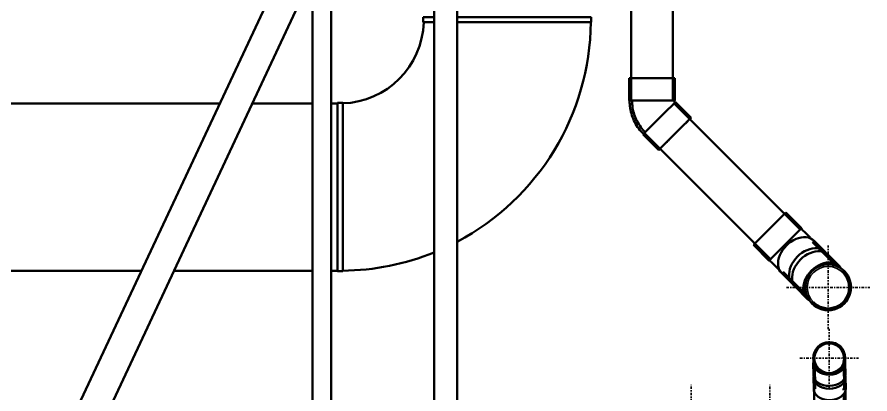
# Model space of a CAD drawing. Header units: millimetres. Extents: x -108050 to 96605, y 58136 to 140997.
# Drawn here: x 14761 to 18844, y 121011 to 122813 of the extents above; entities that cross this region are included whole.
import ezdxf

# ---------------------------------------------------------------- set-up
doc = ezdxf.new("R2010")
doc.units = ezdxf.units.MM
doc.linetypes.add('Center', pattern=[29.999999, 12, -6, 6, -6])
for name, color, linetype, lineweight in [('M-HVAC-DUCT', 70, 'Continuous', 50), ('P-PIPE', 3, 'Continuous', 50), ('P-PIPE-CNTR', 3, 'Center', 35)]:
    doc.layers.add(name, color=color, linetype=linetype, lineweight=lineweight)

# ---------------------------------------------------------------- blocks, each defined once
blk = doc.blocks.new('DSC_uPVC_Elbow_TienPhong - Standard-2073653-HẦM')
at = {"layer": 'P-PIPE'}
for p, q in [((18203.6, 124454), (18097.6, 124454)), ((17935.1, 124386.6), (17860.2, 124311.7)), ((18015.2, 124156.7), (18090.1, 124231.6)), ((18097.6, 124234.8), (18203.6, 124234.8))]:
    blk.add_line(p, q, dxfattribs=at)
at = {"layer": 'P-PIPE', "flags": 128}
for points in [[(18097.6, 124451.6), (18088.5, 124451.4), (18079.5, 124450.8), (18070.4, 124449.9), (18061.4, 124448.7), (18052.5, 124447), (18043.6, 124445), (18034.8, 124442.7), (18026.1, 124440), (18017.5, 124437), (18010.6, 124434.2)], [(18010.6, 124434.2), (18002.3, 124430.6), (17994.1, 124426.6), (17986.1, 124422.3), (17978.2, 124417.7), (17970.6, 124412.8), (17963.2, 124407.5), (17955.9, 124402), (17948.9, 124396.2), (17942.2, 124390.1), (17936.8, 124384.9)], [(18015.2, 124423.2), (18007.3, 124419.7), (17999.6, 124415.9), (17992, 124411.9), (17984.5, 124407.5), (17977.3, 124402.8), (17970.2, 124397.9), (17963.4, 124392.6), (17956.8, 124387.1), (17950.4, 124381.4), (17945.5, 124376.6)], [(18097.6, 124439.6), (18089, 124439.4), (18080.4, 124438.9), (18071.8, 124438), (18063.3, 124436.8), (18054.8, 124435.3), (18046.4, 124433.4), (18038.1, 124431.2), (18029.9, 124428.6), (18021.7, 124425.7), (18015.2, 124423.2)], [(18088.4, 124233.3), (18088.8, 124233.7), (18089.2, 124234), (18089.6, 124234.4), (18090, 124234.7), (18090.4, 124235), (18090.9, 124235.3), (18091.3, 124235.5), (18091.8, 124235.8), (18092.3, 124236), (18092.7, 124236.2)], [(18092.7, 124236.2), (18093.1, 124236.4), (18093.6, 124236.5), (18094.1, 124236.7), (18094.6, 124236.8), (18095.1, 124236.9), (18095.7, 124237), (18096.2, 124237.1), (18096.7, 124237.1), (18097.2, 124237.1), (18097.6, 124237.2)]]:
    blk.add_lwpolyline(points, dxfattribs=at)
at = {"layer": 'P-PIPE'}
for centre, major_axis, start_param, end_param in [((18097.6, 124344.4), (0, 109.6), 0.002071, 0.105323), ((18097.6, 124344.4), (0, 109.6), 4.71446, 6.283185), ((18097.6, 124344.4), (0, 107.2), 5.954562, 6.283185), ((18203.6, 124344.4), (0, 109.6), 4.71446, 6.283185), ((18012.6, 124309.1), (-77.5, 77.5), 4.710318, 6.281114), ((18097.6, 124344.4), (0, 109.6), 3.143664, 4.71446), ((18203.6, 124344.4), (0, 109.6), 3.143664, 4.71446), ((17937.7, 124234.2), (-77.5, 77.5), 0, 0.402087), ((17937.7, 124234.2), (-77.5, 77.5), 4.710318, 6.281114), ((17937.7, 124234.2), (-70.7, 70.7), 6.151244, 6.281114), ((17937.7, 124234.2), (-70.7, 70.7), 5.889445, 6.019315), ((17937.7, 124234.2), (-70.7, 70.7), 5.498125, 5.757515), ((17937.7, 124234.2), (-70.7, 70.7), 5.236182, 5.495716), ((18012.6, 124309.1), (-77.5, 77.5), 3.141593, 4.710318), ((17937.7, 124234.2), (-70.7, 70.7), 4.974288, 5.233917), ((18097.6, 124344.4), (0, 107.2), 3.143664, 3.474358), ((17937.7, 124234.2), (-77.5, 77.5), 3.141593, 4.710318), ((17937.7, 124234.2), (-70.7, 70.7), 4.188667, 4.448519), ((17937.7, 124234.2), (-70.7, 70.7), 3.926772, 4.186719), ((18097.6, 124344.4), (0, 109.6), 2.973302, 3.141593), ((17937.7, 124234.2), (-70.7, 70.7), 3.664828, 3.92492), ((17937.7, 124234.2), (-70.7, 70.7), 3.53325, 3.66312), ((17937.7, 124234.2), (-70.7, 70.7), 3.141593, 3.401321), ((17937.7, 124234.2), (-77.5, 77.5), 2.739576, 3.139522)]:
    blk.add_ellipse(centre, major_axis=major_axis, ratio=0.005, start_param=start_param, end_param=end_param, dxfattribs=at)
blk = doc.blocks.new('DSC_uPVC_Elbow_TienPhong - Standard-V147-HẦM')
at = {"layer": 'P-PIPE'}
for p, q in [((18516, 121803.4), (18441, 121878.4)), ((18286, 121723.4), (18361, 121648.4)), ((18628.9, 121690.5), (18576, 121743.4)), ((18421, 121588.4), (18473.9, 121535.5))]:
    blk.add_line(p, q, dxfattribs=at)
at = {"layer": 'P-PIPE', "flags": 128}
for points in [[(18514.3, 121801.7), (18517.7, 121798.3), (18521.1, 121794.9), (18524.5, 121791.5), (18527.9, 121788.2), (18531.2, 121784.8), (18534.6, 121781.5), (18537.9, 121778.2), (18541.1, 121774.9), (18544.3, 121771.7), (18547.5, 121768.6), (18550.6, 121765.4), (18553.6, 121762.4), (18556.6, 121759.4), (18559.5, 121756.5), (18562.4, 121753.6), (18565.2, 121750.9), (18567.8, 121748.2), (18570.4, 121745.6), (18573, 121743.1), (18574.3, 121741.7)], [(18422.7, 121590.1), (18420.3, 121592.5), (18417.7, 121595.1), (18415.1, 121597.7), (18412.4, 121600.5), (18409.6, 121603.3), (18406.7, 121606.1), (18403.8, 121609.1), (18400.7, 121612.1), (18397.7, 121615.2), (18394.5, 121618.3), (18391.3, 121621.5), (18388.1, 121624.7), (18384.8, 121628), (18381.5, 121631.3), (18378.2, 121634.6), (18374.8, 121638), (18371.5, 121641.4), (18368.1, 121644.8), (18364.6, 121648.2), (18362.7, 121650.1)]]:
    blk.add_lwpolyline(points, dxfattribs=at)
at = {"layer": 'P-PIPE'}
for centre, major_axis, ratio, start_param, end_param in [((18363.5, 121800.9), (77.5, 77.5), 0.005, 0, 3.141593), ((18438.5, 121725.9), (77.5, 77.5), 0.005, 0, 3.141593), ((18438.5, 121725.9), (75.8, 75.8), 0.005, 0.082673, 0.24802), ((18438.5, 121725.9), (77.5, 77.5), 0.005, 6.143525, 6.283185), ((18498.5, 121665.9), (77.5, 77.5), 0.708872, 0, 3.141593), ((18551.4, 121613), (77.5, 77.5), 0.708872, 0, 3.141593), ((18551.4, 121613), (77.5, 77.5), 0.708872, 6.150971, 6.283185), ((18438.5, 121725.9), (77.5, 77.5), 0.005, 3.141593, 3.281253), ((18438.5, 121725.9), (75.8, 75.8), 0.005, 2.893572, 3.058919), ((18551.4, 121613), (77.5, 77.5), 0.708872, 3.141593, 3.2744)]:
    blk.add_ellipse(centre, major_axis=major_axis, ratio=ratio, start_param=start_param, end_param=end_param, dxfattribs=at)
blk = doc.blocks.new('DSC_uPVC_Elbow_TienPhong - Standard-V148-HẦM')
at = {"layer": 'P-PIPE'}
for p, q in [((18696.2, 121623.3), (18643.3, 121676.1)), ((18488.3, 121521.1), (18541.2, 121468.3))]:
    blk.add_line(p, q, dxfattribs=at)
at = {"layer": 'P-PIPE', "flags": 128}
for points in [[(18694.5, 121621.6), (18696.8, 121619.2), (18699.1, 121617), (18701.2, 121614.8), (18703.3, 121612.8), (18705.2, 121610.8), (18706.4, 121609.6)], [(18713.1, 121602.9), (18714.4, 121601.7), (18715.4, 121600.6), (18716.4, 121599.7), (18717.2, 121598.8), (18717.9, 121598.2), (18718.4, 121597.6), (18718.9, 121597.2), (18719.1, 121596.9), (18719.3, 121596.8)], [(18722.3, 121593.6), (18725.1, 121590.4), (18727.8, 121587.1), (18730.4, 121583.7), (18732.9, 121580.2), (18735.2, 121576.5), (18737.3, 121572.8), (18739.3, 121569), (18741.2, 121565.2)], [(18554.7, 121458.2), (18552.8, 121460), (18550.8, 121462), (18548.7, 121464.1), (18546.5, 121466.3), (18544.2, 121468.6), (18542.9, 121470)], [(18567.6, 121445.2), (18567.4, 121445.4), (18567.1, 121445.7), (18566.6, 121446.2), (18566, 121446.8), (18565.3, 121447.6), (18564.4, 121448.5), (18563.4, 121449.5), (18562.2, 121450.6)], [(18600.3, 121422.8), (18596.4, 121424.6), (18592.6, 121426.6), (18588.9, 121428.7), (18585.3, 121430.9), (18581.7, 121433.4), (18578.2, 121435.9), (18574.9, 121438.6), (18571.7, 121441.4), (18568.5, 121444.3)]]:
    blk.add_lwpolyline(points, dxfattribs=at)
at = {"layer": 'P-PIPE'}
for centre, radius, start, end in [((18643.5, 121520.9), 109.6, 45, 225), ((18643.5, 121520.9), 109.6, 225, 45), ((18643.9, 121520.5), 100, 225, 45)]:
    blk.add_arc(centre, radius, start, end, dxfattribs=at)
for centre, major_axis, start_param, end_param in [((18565.8, 121598.6), (77.5, 77.5), 0, 3.141593), ((18618.7, 121545.8), (77.5, 77.5), 0, 3.141593), ((18618.7, 121545.8), (75.8, 75.8), 6.217087, 7.853982), ((18618.7, 121545.8), (75.8, 75.8), 1.570796, 3.207691), ((18618.7, 121545.8), (77.5, 77.5), 6.098633, 6.283185), ((18618.7, 121545.8), (77.5, 77.5), 3.141593, 3.326144)]:
    blk.add_ellipse(centre, major_axis=major_axis, ratio=0.708872, start_param=start_param, end_param=end_param, dxfattribs=at)
blk = doc.blocks.new('DSC_uPVC_Elbow_TienPhong - Standard-2073800-HẦM')
at = {"layer": 'P-PIPE'}
for p, q in [((18573.3, 121089), (18574.2, 121035.6)), ((18727.6, 121038), (18726.7, 121091.4)), ((18574.5, 120976.5), (18574.5, 120900.5)), ((18727.9, 120900.5), (18727.9, 120976.5))]:
    blk.add_line(p, q, dxfattribs=at)
at = {"layer": 'P-PIPE', "flags": 128}
for points in [[(18575.8, 121035.6), (18575.9, 121033.2), (18575.9, 121030.7), (18575.9, 121028.2), (18576, 121025.5), (18576, 121022.8), (18576, 121019.9), (18576.1, 121017), (18576.1, 121014.1), (18576.1, 121011), (18576.1, 121007.9), (18576.1, 121004.8), (18576.2, 121001.6), (18576.2, 120998.3), (18576.2, 120995.1), (18576.2, 120991.7), (18576.2, 120988.4), (18576.2, 120985), (18576.2, 120981.7), (18576.2, 120978.3), (18576.2, 120976.5)], [(18717.5, 121037.8), (18717.5, 121035.3), (18717.6, 121032.6), (18717.6, 121029.9)], [(18725.9, 121037.9), (18725.9, 121035.4), (18726, 121032.7), (18726, 121030), (18726, 121027.2), (18726, 121024.3), (18726.1, 121021.3), (18726.1, 121018.3), (18726.1, 121015.2), (18726.2, 121012.1), (18726.2, 121008.9), (18726.2, 121005.6), (18726.2, 121002.3), (18726.2, 120999), (18726.2, 120995.6), (18726.3, 120992.2), (18726.3, 120988.7), (18726.3, 120985.3), (18726.3, 120981.8), (18726.3, 120978.3), (18726.3, 120976.5)], [(18717.8, 121012), (18717.8, 121008.8), (18717.8, 121005.6), (18717.8, 121002.3), (18717.9, 120998.9), (18717.9, 120995.5), (18717.9, 120992.1), (18717.9, 120988.7), (18717.9, 120985.3), (18717.9, 120981.8), (18717.9, 120978.3), (18717.9, 120976.5)]]:
    blk.add_lwpolyline(points, dxfattribs=at)
at = {"layer": 'P-PIPE'}
for centre, major_axis, ratio, start_param, end_param in [((18650, 121090.2), (76.7, 1.2), 0.710591, 6.261043, 6.417178), ((18650, 121090.2), (76.7, 1.2), 0.710591, 3.119451, 6.261043), ((18650, 121090.2), (76.7, 1.2), 0.710591, 3.025822, 3.119451), ((18650.9, 121036.8), (76.7, 1.2), 0.710591, 3.119451, 6.261043), ((18650.9, 121036.8), (76.7, 1.2), 0.710591, 6.261043, 6.283185), ((18651.2, 120976.5), (76.7, 0), 0.01, 3.126013, 6.267606), ((18651.2, 120976.5), (76.7, 0), 0.01, 2.97596, 3.126013), ((18651.2, 120976.5), (75, 0), 0.01, 3.141593, 3.518712), ((18651.2, 120976.5), (75, 0), 0.01, 5.874907, 6.267606), ((18651.2, 120976.5), (76.7, 0), 0.01, 0, 0.179384), ((18651.2, 120900.5), (76.7, 0), 0.01, 3.126013, 6.267606)]:
    blk.add_ellipse(centre, major_axis=major_axis, ratio=ratio, start_param=start_param, end_param=end_param, dxfattribs=at)
blk = doc.blocks.new('DSC_uPVC_Elbow_TienPhong - Standard-V200-HẦM')
at = {"layer": 'P-PIPE'}
for p, q in [((18572.3, 121156.4), (18573.1, 121102.9)), ((18726.5, 121105.3), (18725.7, 121158.8))]:
    blk.add_line(p, q, dxfattribs=at)
at = {"layer": 'P-PIPE', "flags": 128}
for points in [[(18573.6, 121184.3), (18573.7, 121187.3), (18574, 121190.3), (18574.3, 121193.2), (18574.8, 121196.2), (18575.4, 121199.1), (18576.2, 121202), (18577, 121204.9), (18578, 121207.8), (18579, 121210.6), (18580.2, 121213.3), (18581.5, 121216), (18582.9, 121218.7), (18584.4, 121221.3), (18586, 121223.8)], [(18709.4, 121226.4), (18711.1, 121224), (18712.7, 121221.4), (18714.2, 121218.8), (18715.6, 121216.2), (18716.9, 121213.5), (18718.1, 121210.7), (18719.2, 121207.9), (18720.1, 121205.1), (18721, 121202.2), (18721.7, 121199.3), (18722.3, 121196.3), (18722.8, 121193.4), (18723.2, 121190.4), (18723.4, 121187.4), (18723.6, 121184.4)], [(18573.7, 121173.8), (18573.7, 121175.1), (18573.7, 121176.3), (18573.6, 121177.4), (18573.6, 121178.4), (18573.6, 121179.2), (18573.6, 121179.9), (18573.6, 121180.4), (18573.6, 121180.8), (18573.6, 121181.1), (18573.6, 121181.3)], [(18723.6, 121183.5), (18723.6, 121183.3), (18723.6, 121183), (18723.6, 121182.5), (18723.6, 121181.9), (18723.6, 121181.1), (18723.7, 121180.3), (18723.7, 121179.2), (18723.7, 121178.1), (18723.7, 121176.8), (18723.7, 121175.4)], [(18574, 121156.4), (18573.9, 121158.8), (18573.9, 121161), (18573.9, 121163.2), (18573.8, 121165.3), (18573.8, 121167.2), (18573.8, 121168.5)], [(18723.8, 121170.5), (18723.8, 121168.6), (18723.9, 121166.6), (18723.9, 121164.5), (18723.9, 121162.3), (18724, 121160), (18724, 121158.7)]]:
    blk.add_lwpolyline(points, dxfattribs=at)
at = {"layer": 'P-PIPE'}
for centre, radius, start, end in [((18648.6, 121182.4), 76.7, 0.8926, 180.8926), ((18648.6, 121183), 70, 14.6079, 177.3178), ((18648.6, 121182.4), 76.7, 180.8926, 0.8926), ((18648.6, 121183), 70, 180.8926, 184.5046), ((18648.6, 121183), 70, 0.8926, 11.3931), ((18648.6, 121183), 70, 345.8926, 348.5799)]:
    blk.add_arc(centre, radius, start, end, dxfattribs=at)
for centre, major_axis, start_param, end_param in [((18649, 121157.6), (76.7, 1.2), 2.963631, 3.141593), ((18649, 121157.6), (76.7, 1.2), 3.141593, 6.283185), ((18649, 121157.6), (75, 1.2), 3.141484, 4.712389), ((18649, 121157.6), (75, 1.2), 4.712389, 6.283294), ((18649, 121157.6), (76.7, 1.2), 0, 0.177962), ((18649.8, 121104.1), (76.7, 1.2), 3.141593, 6.283185)]:
    blk.add_ellipse(centre, major_axis=major_axis, ratio=0.710591, start_param=start_param, end_param=end_param, dxfattribs=at)
blk = doc.blocks.new('01_REC Elbow_C Flanged_ - 1 W-V293-HẦM')
at = {"layer": 'M-HVAC-DUCT'}
for p, q in [((-402, 812.5), (-349.9, 812.5)), ((-402, 812.5), (-402, 787.5)), ((-349.9, 787.5), (-402, 787.5)), ((-239.9, 812.5), (402, 812.5)), ((402, 787.5), (-239.9, 787.5)), ((402, 787.5), (402, 812.5)), ((-812.5, -402), (-812.5, 402)), ((-812.5, 402), (-787.5, 402)), ((-787.5, 402), (-787.5, -402)), ((-787.5, -402), (-812.5, -402))]:
    blk.add_line(p, q, dxfattribs=at)
for radius, start, end in [(400, 271.7996, 358.2004), (1200, 297.8311, 359.4022), (1200, 270.5978, 292.038)]:
    blk.add_arc((-800, 800), radius, start, end, dxfattribs=at)

msp = doc.modelspace()

# ---------------------------------------------------------------- linework, layer by layer
at = {"layer": 'M-HVAC-DUCT'}
for p, q in [((15731.2, 122400.5), (12106.9, 122400.5)), ((16174.5, 122400.5), (15887.3, 122400.5)), ((16294.9, 122400.5), (16264.5, 122400.5)), ((15356.1, 121600.5), (12906.9, 121600.5)), ((16174.5, 121600.5), (15512.2, 121600.5)), ((16294.9, 121600.5), (16264.5, 121600.5))]:
    msp.add_line(p, q, dxfattribs=at)
at = {"layer": 'P-PIPE'}
for p, q in [((16174.5, 124194.9), (16174.5, 119809.8)), ((16264.5, 119809.8), (16264.5, 124194.9)), ((17699.8, 124046.5), (17699.8, 122414.4)), ((17899.8, 122414.4), (17899.8, 124046.5)), ((16757.5, 123881.7), (16757.5, 120011.1)), ((16867.5, 120011.1), (16867.5, 123881.7)), ((16174.5, 123345.9), (14632.8, 120057.9)), ((14760.7, 119997.9), (16174.5, 123013)), ((18509.2, 121796.7), (17905.7, 122400.1)), ((17764.3, 122258.7), (18367.8, 121655.2)), ((18684.2, 121621.7), (18569.3, 121736.6)), ((18427.8, 121595.2), (18542.7, 121480.3)), ((18579.1, 121151.6), (18580.9, 121035.7)), ((18720.9, 121037.9), (18719, 121153.8))]:
    msp.add_line(p, q, dxfattribs=at)
at = {"layer": 'P-PIPE', "lineweight": 35}
for centre, radius, start, end in [((18643.5, 121520.9), 100, 0, 180), ((18643.5, 121520.9), 100, 180, 0), ((18648.6, 121182.4), 70, 0, 180), ((18648.6, 121182.4), 70, 180, 0)]:
    msp.add_arc(centre, radius, start, end, dxfattribs=at)
at = {"layer": 'P-PIPE-CNTR'}
for p, q in [((18643.5, 121320.9), (18643.5, 121720.9)), ((18443.5, 121520.9), (18843.5, 121520.9)), ((18648.6, 121042.4), (18648.6, 121322.4)), ((18508.6, 121182.4), (18788.6, 121182.4)), ((17987.2, 120735.3), (17987.2, 121055.3)), ((18363.6, 120734.5), (18363.6, 121054.5))]:
    msp.add_line(p, q, dxfattribs=at)

# ---------------------------------------------------------------- block references
at = {"layer": 'M-HVAC-DUCT'}
msp.add_blockref('01_REC Elbow_C Flanged_ - 1 W-V293-HẦM', (17107.4, 122000.5), dxfattribs=at)
at = {"layer": 'P-PIPE', "rotation": 89.99999999998657}
msp.add_blockref('DSC_uPVC_Elbow_TienPhong - Standard-2073653-HẦM', (142144.2, 104316.8), dxfattribs=at)
at = {"layer": 'P-PIPE'}
for name in ['DSC_uPVC_Elbow_TienPhong - Standard-V147-HẦM', 'DSC_uPVC_Elbow_TienPhong - Standard-V148-HẦM', 'DSC_uPVC_Elbow_TienPhong - Standard-V200-HẦM', 'DSC_uPVC_Elbow_TienPhong - Standard-2073800-HẦM']:
    msp.add_blockref(name, (0, 0), dxfattribs=at)

doc.saveas('drawing.dxf')
